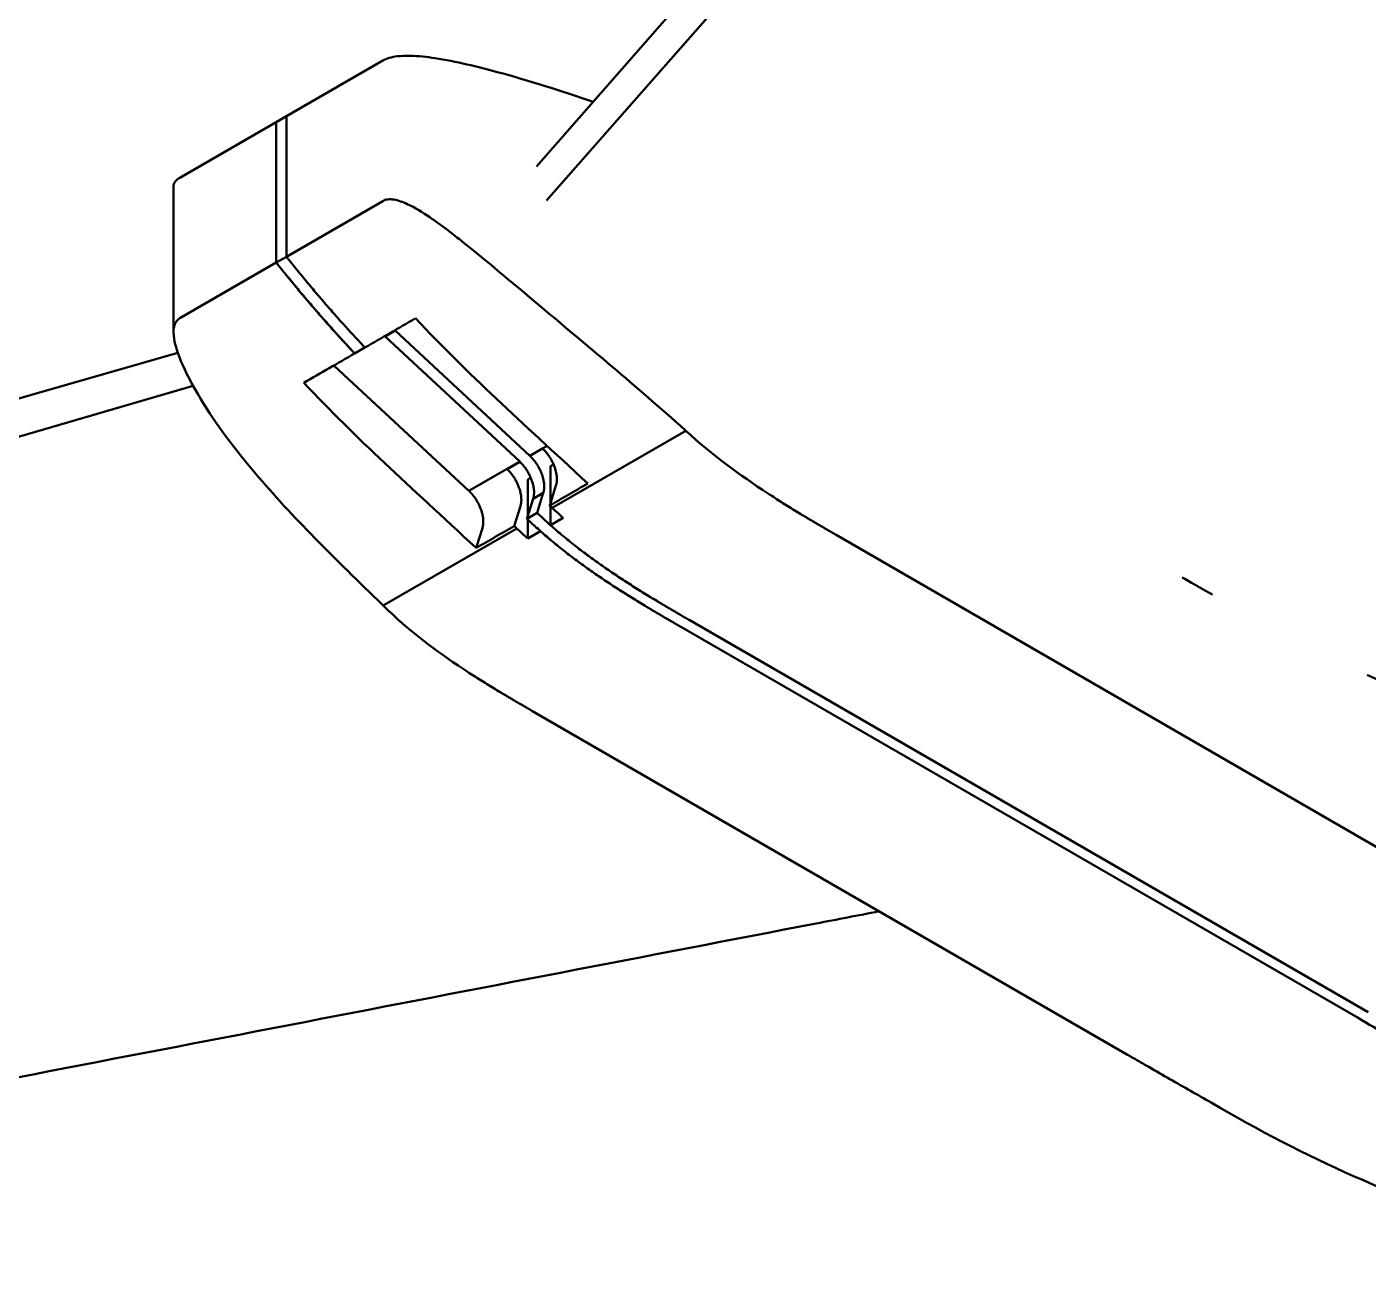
# Model space of a CAD drawing. Header units: millimetres. Extents: x 0 to 594, y 0 to 420.
# Drawn here: x 66.09 to 84.78, y 353.95 to 371.25 of the extents above; entities that cross this region are included whole.
import ezdxf

# ---------------------------------------------------------------- set-up
doc = ezdxf.new("R2010")
doc.units = ezdxf.units.MM
doc.header["$LTSCALE"] = 0.75
doc.layers.add('Sichtbar', color=7, linetype='Continuous', lineweight=50)

msp = doc.modelspace()

# ---------------------------------------------------------------- linework, layer by layer
at = {"layer": 'Sichtbar', "extrusion": (0.707107, 0.408248, 0.57735)}
for p, q in [((73.331, 368.829, 16.961), (90.906, 388.822, 44.979)), ((73.193, 369.302, 16.763), (75.276, 371.684, 20.079)), ((69.706, 370.006, 15.832), (71.05, 370.782, 16.929)), ((69.564, 369.924, 15.717), (69.706, 370.006, 15.832)), ((69.706, 370.006, 15.832), (69.706, 368.046, 17.218)), ((69.706, 368.046, 17.218), (69.706, 370.006, 15.832)), ((69.564, 369.924, 15.717), (68.22, 369.148, 14.62)), ((69.564, 367.965, 17.102), (69.564, 369.924, 15.717)), ((69.564, 367.965, 17.102), (69.564, 369.924, 15.717)), ((68.134, 366.998, 15.844), (68.134, 369.02, 14.414)), ((69.706, 368.046, 17.218), (71.05, 368.822, 18.315)), ((69.564, 367.965, 17.102), (68.22, 367.189, 16.005)), ((69.564, 367.965, 17.102), (69.706, 368.046, 17.218)), ((71.081, 366.935, 15.972), (71.223, 367.017, 16.088)), ((71.223, 367.017, 16.088), (73.099, 365.272, 15.023)), ((73.099, 365.272, 15.023), (71.223, 367.017, 16.088)), ((72.958, 365.19, 14.908), (71.081, 366.935, 15.972)), ((72.958, 365.19, 14.908), (71.081, 366.935, 15.972)), ((68.193, 366.709, 13.083), (64.833, 365.74, 11.669)), ((70.658, 366.698, 16.658), (70.8, 366.78, 16.774)), ((70.658, 366.698, 16.658), (70.658, 366.698, 16.658)), ((72.251, 364.782, 14.331), (70.374, 366.527, 15.395)), ((68.405, 366.248, 13.304), (34.528, 356.379, -0.904)), ((73.412, 364.546, 15.586), (75.274, 365.62, 17.106)), ((73.099, 365.272, 15.023), (73.34, 365.41, 15.22)), ((73.101, 365.27, 15.022), (73.278, 365.372, 15.167)), ((72.958, 365.19, 14.908), (72.251, 364.782, 14.331)), ((72.96, 365.188, 14.907), (72.783, 365.086, 14.763)), ((73.388, 365.127, 14.773), (73.43, 365.151, 14.807)), ((73.112, 364.967, 14.548), (73.07, 364.943, 14.513)), ((73.388, 365.127, 14.773), (73.388, 364.613, 15.136)), ((73.07, 364.429, 14.876), (73.07, 364.943, 14.513)), ((73.464, 364.857, 15.303), (73.377, 364.579, 15.606)), ((73.059, 364.395, 15.347), (73.146, 364.674, 15.043)), ((73.146, 364.674, 15.043), (73.287, 364.755, 15.158)), ((73.287, 364.755, 15.158), (73.2, 364.477, 15.462)), ((72.969, 364.572, 14.899), (72.882, 364.293, 15.202)), ((73.059, 364.395, 15.347), (73.2, 364.477, 15.462)), ((73.094, 364.362, 15.327), (73.059, 364.395, 15.347)), ((73.2, 364.477, 15.462), (73.236, 364.444, 15.442)), ((73.388, 364.569, 15.167), (73.388, 364.304, 15.355)), ((73.388, 364.304, 15.355), (73.564, 364.406, 15.499)), ((72.917, 364.26, 15.182), (71.056, 363.185, 13.663)), ((72.352, 363.987, 14.769), (72.439, 364.265, 14.466)), ((73.07, 364.12, 15.095), (73.07, 364.385, 14.908)), ((73.246, 364.222, 15.239), (73.07, 364.12, 15.095)), ((77.371, 364.168, 15.595), (85.674, 359.373, 8.817)), ((84.643, 357.437, 6.079), (75.179, 362.903, 13.806)), ((84.643, 357.437, 6.079), (75.179, 362.903, 13.806)), ((75.32, 362.984, 13.921), (84.785, 357.519, 6.194)), ((84.785, 357.519, 6.194), (75.32, 362.984, 13.921)), ((73.128, 361.719, 12.131), (81.431, 356.924, 5.353))]:
    msp.add_line(p, q, dxfattribs=at)
at = {"layer": 'Sichtbar'}
for points, knots in [([(71.05, 370.782, 16.929), (71.075, 370.796, 16.95), (71.105, 370.808, 16.966), (71.174, 370.828, 16.987), (71.212, 370.835, 16.992), (71.31, 370.846, 16.994), (71.371, 370.848, 16.985), (71.546, 370.844, 16.946), (71.669, 370.83, 16.898), (72.067, 370.77, 16.718), (72.387, 370.691, 16.515), (73.079, 370.503, 16.042), (73.546, 370.354, 15.676), (73.982, 370.205, 15.315)], [0, 0, 0, 0, 0.216363, 0.216363, 0.44986, 0.44986, 0.806166, 0.806166, 1.526382, 1.526382, 3.46699, 3.46699, 6.724391, 6.724391, 6.724391, 6.724391]), ([(68.22, 369.148, 14.62), (68.195, 369.134, 14.599), (68.176, 369.117, 14.574), (68.146, 369.08, 14.516), (68.138, 369.061, 14.483), (68.134, 369.034, 14.438), (68.134, 369.027, 14.426), (68.134, 369.02, 14.414)], [0, 0, 0, 0, 0.2163626, 0.2163626, 0.4498598, 0.4498598, 0.5308431, 0.5308431, 0.5308431, 0.5308431]), ([(75.274, 365.62, 17.106), (75.273, 365.621, 17.106), (75.271, 365.623, 17.108), (74.567, 366.254, 17.483), (73.905, 366.803, 17.828), (72.797, 367.732, 18.264), (72.463, 368.013, 18.347), (72.031, 368.36, 18.431), (71.858, 368.493, 18.451), (71.609, 368.662, 18.458), (71.497, 368.731, 18.456), (71.331, 368.808, 18.432), (71.266, 368.833, 18.419), (71.176, 368.847, 18.388), (71.148, 368.848, 18.376), (71.095, 368.842, 18.348), (71.071, 368.835, 18.333), (71.05, 368.822, 18.315)], [0, 0, 0, 0, 0.003958, 0.003958, 0.381482, 0.381482, 0.665043, 0.665043, 0.89835, 0.89835, 1.048459, 1.048459, 1.132632, 1.132632, 1.17033, 1.17033, 1.208952, 1.208952, 1.208952, 1.208952]), ([(71.056, 363.185, 13.663), (71.056, 363.186, 13.663), (71.053, 363.188, 13.664), (70.383, 363.838, 14.066), (69.784, 364.424, 14.463), (68.892, 365.478, 15.075), (68.661, 365.818, 15.243), (68.393, 366.259, 15.46), (68.3, 366.439, 15.546), (68.196, 366.692, 15.672), (68.158, 366.803, 15.729), (68.133, 366.961, 15.821), (68.129, 367.022, 15.858), (68.147, 367.098, 15.915), (68.156, 367.12, 15.933), (68.182, 367.16, 15.969), (68.199, 367.176, 15.988), (68.22, 367.189, 16.005)], [0, 0, 0, 0, 0.003958, 0.003958, 0.381482, 0.381482, 0.665043, 0.665043, 0.89835, 0.89835, 1.048459, 1.048459, 1.132632, 1.132632, 1.17033, 1.17033, 1.208952, 1.208952, 1.208952, 1.208952]), ([(77.969, 358.923, 2.752), (77.676, 358.866, 2.675), (77.383, 358.81, 2.597), (72.337, 357.838, 1.268), (67.585, 356.922, 0.013), (59.286, 355.321, -2.194), (55.739, 354.635, -3.141), (52.197, 353.949, -4.103)], [8.150691, 8.150691, 8.150691, 8.150691, 10, 10, 40.000012, 40.000012, 62.407867, 62.407867, 62.407867, 62.407867]), ([(87.625, 354.386, 0.51), (87.625, 354.386, 0.51), (87.625, 354.386, 0.51), (87.625, 354.386, 0.51), (87.624, 354.386, 0.511), (87.342, 354.395, 0.669), (87.008, 354.439, 0.9), (86.049, 354.657, 1.622), (85.366, 354.885, 2.178), (83.916, 355.527, 3.357), (83.249, 355.875, 3.897), (82.598, 356.256, 4.409)], [0, 0, 0, 0, 0.0000638, 0.0000638, 0.0001596, 0.0001596, 0.0574401, 0.0574401, 0.1420578, 0.1420578, 0.2136511, 0.2136511, 0.2136511, 0.2136511])]:
    msp.add_open_spline(points, degree=3, knots=knots, dxfattribs=at)
at = {"layer": 'Sichtbar', "extrusion": (0.707107, 0.408248, 0.57735)}
for points, knots in [([(70.658, 366.698, 16.658), (70.658, 366.698, 16.658), (70.658, 366.698, 16.658), (70.658, 366.698, 16.658), (70.658, 366.698, 16.659), (70.658, 366.699, 16.659), (70.657, 366.699, 16.659), (70.657, 366.699, 16.659), (70.656, 366.7, 16.659), (70.655, 366.701, 16.66), (70.654, 366.702, 16.66), (70.653, 366.704, 16.661), (70.651, 366.705, 16.662), (70.65, 366.707, 16.662), (70.647, 366.71, 16.663), (70.645, 366.713, 16.665), (70.642, 366.715, 16.666), (70.639, 366.718, 16.667), (70.635, 366.722, 16.669), (70.631, 366.727, 16.671), (70.625, 366.733, 16.674), (70.62, 366.739, 16.676), (70.613, 366.747, 16.68), (70.603, 366.757, 16.684), (70.592, 366.768, 16.689), (70.582, 366.78, 16.694), (70.571, 366.792, 16.699), (70.56, 366.804, 16.704), (70.545, 366.82, 16.711), (70.527, 366.84, 16.719), (70.505, 366.864, 16.729), (70.483, 366.888, 16.739), (70.46, 366.912, 16.749), (70.431, 366.944, 16.762), (70.394, 366.985, 16.779), (70.35, 367.035, 16.798), (70.305, 367.085, 16.818), (70.26, 367.135, 16.837), (70.215, 367.186, 16.856), (70.17, 367.237, 16.874), (70.11, 367.307, 16.899), (70.034, 367.396, 16.93), (69.942, 367.504, 16.966), (69.849, 367.615, 17.001), (69.755, 367.729, 17.036), (69.66, 367.846, 17.07), (69.596, 367.925, 17.092), (69.564, 367.965, 17.102)], [0, 0, 0, 0, 0.000262, 0.000525, 0.00105, 0.0021, 0.003151, 0.004201, 0.006302, 0.008403, 0.012606, 0.016809, 0.021013, 0.025217, 0.033627, 0.042038, 0.050452, 0.058867, 0.067284, 0.084124, 0.100972, 0.117828, 0.134692, 0.168444, 0.202228, 0.236046, 0.269898, 0.303786, 0.337708, 0.405664, 0.473769, 0.542032, 0.610456, 0.679047, 0.816755, 0.9552, 1.094427, 1.234481, 1.375408, 1.517254, 1.660063, 1.948753, 2.241846, 2.53971, 2.842712, 3.151221, 3.465607, 3.465607, 3.465607, 3.465607]), ([(70.658, 366.698, 16.658), (70.629, 366.728, 16.672), (70.554, 366.809, 16.707), (70.433, 366.942, 16.762), (70.293, 367.098, 16.823), (70.151, 367.259, 16.883), (70.008, 367.426, 16.94), (69.862, 367.599, 16.996), (69.714, 367.779, 17.051), (69.614, 367.902, 17.085), (69.564, 367.965, 17.102)], [7.2601, 7.2601, 7.2601, 7.2601, 7.524673, 7.954138, 8.390522, 8.835227, 9.28967, 9.755274, 10.233472, 10.725699, 10.725699, 10.725699, 10.725699]), ([(70.8, 366.78, 16.774), (70.771, 366.81, 16.787), (70.696, 366.891, 16.822), (70.574, 367.024, 16.878), (70.434, 367.18, 16.939), (70.292, 367.341, 16.998), (70.149, 367.508, 17.056), (70.003, 367.681, 17.112), (69.855, 367.861, 17.166), (69.756, 367.984, 17.201), (69.706, 368.046, 17.218)], [7.2601, 7.2601, 7.2601, 7.2601, 7.524673, 7.954138, 8.390522, 8.835227, 9.28967, 9.755274, 10.233472, 10.725699, 10.725699, 10.725699, 10.725699]), ([(71.218, 367.021, 16.09), (71.218, 367.021, 16.09), (71.219, 367.021, 16.09), (71.219, 367.02, 16.09), (71.22, 367.02, 16.089), (71.22, 367.019, 16.089), (71.221, 367.019, 16.089), (71.221, 367.019, 16.089), (71.221, 367.018, 16.089), (71.222, 367.018, 16.088), (71.222, 367.018, 16.088), (71.222, 367.018, 16.088), (71.222, 367.017, 16.088), (71.222, 367.017, 16.088), (71.222, 367.017, 16.088), (71.223, 367.017, 16.088), (71.223, 367.017, 16.088), (71.223, 367.017, 16.088), (71.223, 367.017, 16.088), (71.223, 367.017, 16.088), (71.223, 367.017, 16.088), (71.223, 367.017, 16.088), (71.223, 367.017, 16.088), (71.223, 367.017, 16.088), (71.223, 367.017, 16.088), (71.223, 367.017, 16.088), (71.223, 367.017, 16.088)], [-0.01360967, -0.01360967, -0.01360967, -0.01360967, -0.01201871, -0.01030412, -0.00858874, -0.00687255, -0.00601416, -0.00515557, -0.00429677, -0.00343777, -0.00257857, -0.0021489, -0.00171917, -0.00128939, -0.00107448, -0.00085956, -0.00064463, -0.00042968, -0.0003222, -0.00021472, -0.00016098, -0.00010724, -0.00005349, -0.00002662, -0.00001319, 0, 0, 0, 0]), ([(71.081, 366.935, 15.972), (71.081, 366.935, 15.972), (71.081, 366.935, 15.972), (71.081, 366.935, 15.972), (71.081, 366.935, 15.972), (71.081, 366.935, 15.972), (71.081, 366.935, 15.972), (71.081, 366.935, 15.972), (71.081, 366.935, 15.972), (71.081, 366.935, 15.972), (71.081, 366.935, 15.972), (71.081, 366.936, 15.972), (71.081, 366.936, 15.972), (71.081, 366.936, 15.972), (71.081, 366.936, 15.973), (71.081, 366.936, 15.973), (71.08, 366.936, 15.973), (71.08, 366.936, 15.973), (71.08, 366.937, 15.973), (71.08, 366.937, 15.973), (71.079, 366.937, 15.973), (71.079, 366.938, 15.974), (71.078, 366.938, 15.974), (71.078, 366.938, 15.974), (71.077, 366.939, 15.975), (71.077, 366.939, 15.975), (71.077, 366.94, 15.975)], [0, 0, 0, 0, 0.00001319, 0.00002662, 0.00005349, 0.00010724, 0.00016098, 0.00021472, 0.0003222, 0.00042968, 0.00064463, 0.00085956, 0.00107448, 0.00128939, 0.00171917, 0.0021489, 0.00257857, 0.00343777, 0.00429677, 0.00515557, 0.00601416, 0.00687255, 0.00858874, 0.01030412, 0.01201871, 0.01360967, 0.01360967, 0.01360967, 0.01360967]), ([(72.96, 365.188, 14.907), (72.96, 365.188, 14.907), (72.96, 365.188, 14.907), (72.959, 365.189, 14.907), (72.959, 365.189, 14.907), (72.959, 365.189, 14.907), (72.959, 365.189, 14.907), (72.959, 365.189, 14.908), (72.959, 365.189, 14.908), (72.959, 365.189, 14.908), (72.958, 365.189, 14.908), (72.958, 365.19, 14.908), (72.958, 365.19, 14.908), (72.958, 365.19, 14.908), (72.958, 365.19, 14.908), (72.958, 365.19, 14.908), (72.958, 365.19, 14.908), (72.958, 365.19, 14.908), (72.958, 365.19, 14.908), (72.958, 365.19, 14.908), (72.958, 365.19, 14.908), (72.958, 365.19, 14.908), (72.958, 365.19, 14.908), (72.958, 365.19, 14.908), (72.958, 365.19, 14.908), (72.958, 365.19, 14.908), (72.958, 365.19, 14.908), (72.958, 365.19, 14.908), (72.958, 365.19, 14.908), (72.958, 365.19, 14.908)], [-0.005578891, -0.005578891, -0.005578891, -0.005578891, -0.005157965, -0.004298809, -0.00343945, -0.003009694, -0.002579887, -0.002150029, -0.001720119, -0.001505145, -0.001290159, -0.001075159, -0.000860147, -0.000645122, -0.000537604, -0.000430084, -0.00032256, -0.000268797, -0.000215033, -0.000161268, -0.000107503, -0.00008062, -0.000053736, -0.000040295, -0.000026853, -0.000013411, -0.00000669, -0.000001649, 0, 0, 0, 0]), ([(73.101, 365.27, 15.022), (73.101, 365.27, 15.022), (73.101, 365.27, 15.022), (73.101, 365.27, 15.023), (73.101, 365.27, 15.023), (73.1, 365.271, 15.023), (73.1, 365.271, 15.023), (73.1, 365.271, 15.023), (73.1, 365.271, 15.023), (73.1, 365.271, 15.023), (73.1, 365.271, 15.023), (73.1, 365.271, 15.023), (73.1, 365.271, 15.023), (73.1, 365.271, 15.023), (73.1, 365.271, 15.023), (73.1, 365.271, 15.023), (73.1, 365.271, 15.023), (73.1, 365.271, 15.023), (73.1, 365.271, 15.023), (73.1, 365.271, 15.023), (73.099, 365.271, 15.023), (73.099, 365.272, 15.023), (73.099, 365.272, 15.023), (73.099, 365.272, 15.023), (73.099, 365.272, 15.023), (73.099, 365.272, 15.023), (73.099, 365.272, 15.023), (73.099, 365.272, 15.023), (73.099, 365.272, 15.023), (73.099, 365.272, 15.023)], [-0.005578891, -0.005578891, -0.005578891, -0.005578891, -0.005157965, -0.004298809, -0.00343945, -0.003009694, -0.002579887, -0.002150029, -0.001720119, -0.001505145, -0.001290159, -0.001075159, -0.000860147, -0.000645122, -0.000537604, -0.000430084, -0.00032256, -0.000268797, -0.000215033, -0.000161268, -0.000107503, -0.00008062, -0.000053736, -0.000040295, -0.000026853, -0.000013411, -0.00000669, -0.000001649, 0, 0, 0, 0]), ([(73.377, 364.579, 15.606), (73.378, 364.578, 15.606), (73.381, 364.575, 15.604), (73.385, 364.571, 15.602), (73.391, 364.566, 15.599), (73.396, 364.561, 15.596), (73.401, 364.557, 15.593), (73.404, 364.553, 15.591), (73.406, 364.551, 15.59), (73.408, 364.55, 15.589), (73.41, 364.548, 15.588), (73.411, 364.547, 15.587), (73.412, 364.546, 15.587), (73.412, 364.546, 15.587), (73.412, 364.546, 15.586), (73.412, 364.546, 15.586)], [-0.1044472, -0.1044472, -0.1044472, -0.1044472, -0.0970691, -0.0809294, -0.0647744, -0.0486039, -0.0324179, -0.0243191, -0.0162165, -0.0121637, -0.0081099, -0.0040552, -0.0020275, -0.0010135, 0, 0, 0, 0]), ([(72.882, 364.293, 15.202), (72.883, 364.292, 15.202), (72.886, 364.29, 15.2), (72.89, 364.285, 15.198), (72.896, 364.28, 15.195), (72.901, 364.275, 15.192), (72.906, 364.271, 15.189), (72.909, 364.268, 15.187), (72.911, 364.266, 15.186), (72.913, 364.264, 15.185), (72.915, 364.263, 15.184), (72.916, 364.261, 15.183), (72.917, 364.261, 15.183), (72.917, 364.26, 15.182), (72.917, 364.26, 15.182), (72.917, 364.26, 15.182)], [-0.1044472, -0.1044472, -0.1044472, -0.1044472, -0.0970691, -0.0809294, -0.0647744, -0.0486039, -0.0324179, -0.0243191, -0.0162165, -0.0121637, -0.0081099, -0.0040552, -0.0020275, -0.0010135, 0, 0, 0, 0])]:
    msp.add_open_spline(points, degree=3, knots=knots, dxfattribs=at)
at = {"layer": 'Sichtbar', "extrusion": (-0.5, 0.866025, 0)}
for points in [[(70.8, 366.78, 16.774), (71.035, 366.916, 16.966), (71.271, 367.052, 17.159), (71.507, 367.188, 17.351)], [(70.658, 366.698, 16.658), (70.423, 366.562, 16.466), (70.187, 366.426, 16.273), (69.951, 366.29, 16.081)], [(73.907, 364.885, 16.039), (73.731, 364.783, 15.895), (73.554, 364.681, 15.751), (73.377, 364.579, 15.606)], [(72.352, 363.987, 14.769), (72.529, 364.089, 14.914), (72.705, 364.191, 15.058), (72.882, 364.293, 15.202)]]:
    msp.add_open_spline(points, degree=3, dxfattribs=at)
at = {"layer": 'Sichtbar', "extrusion": (0.707107, 0.408248, 0.57735)}
for points in [[(71.223, 367.017, 16.088), (71.221, 367.018, 16.089), (71.22, 367.02, 16.089), (71.218, 367.021, 16.09)], [(71.081, 366.935, 15.972), (71.08, 366.937, 15.973), (71.078, 366.938, 15.974), (71.077, 366.94, 15.975)], [(70.374, 366.527, 15.395), (70.373, 366.528, 15.396), (70.371, 366.53, 15.397), (70.37, 366.531, 15.398)]]:
    msp.add_open_spline(points, degree=3, dxfattribs=at)
at = {"layer": 'Sichtbar', "extrusion": (-0.707107, -0.408248, -0.57735)}
for points in [[(71.507, 367.188, 17.351), (72.249, 366.396, 17.001), (72.962, 365.765, 16.574), (73.907, 364.885, 16.039)], [(69.951, 366.29, 16.081), (70.694, 365.498, 15.731), (71.406, 364.867, 15.304), (72.352, 363.987, 14.769)], [(73.412, 364.546, 15.586), (73.463, 364.498, 15.559), (73.513, 364.451, 15.529), (73.564, 364.406, 15.499)], [(72.917, 364.26, 15.182), (72.968, 364.212, 15.154), (73.018, 364.166, 15.125), (73.07, 364.12, 15.095)]]:
    msp.add_open_spline(points, degree=3, dxfattribs=at)
at = {"layer": 'Sichtbar'}
for points in [[(76.411, 364.752, 16.358), (76.036, 364.998, 16.643), (75.642, 365.283, 16.914), (75.274, 365.62, 17.106)], [(72.169, 362.302, 12.894), (71.794, 362.549, 13.178), (71.407, 362.838, 13.457), (71.056, 363.185, 13.663)]]:
    msp.add_open_spline(points, degree=3, dxfattribs=at)
at = {"layer": 'Sichtbar', "extrusion": (-0.707107, -0.408248, -0.57735)}
for points, knots in [([(73.278, 365.372, 15.167), (73.278, 365.372, 15.167), (73.278, 365.372, 15.167), (73.279, 365.371, 15.166), (73.279, 365.371, 15.166), (73.279, 365.371, 15.166), (73.28, 365.37, 15.166), (73.28, 365.37, 15.166), (73.281, 365.369, 15.165), (73.281, 365.369, 15.165), (73.282, 365.368, 15.164), (73.283, 365.367, 15.164), (73.284, 365.366, 15.163), (73.285, 365.365, 15.163), (73.287, 365.364, 15.162), (73.288, 365.363, 15.161), (73.289, 365.361, 15.161), (73.29, 365.36, 15.16), (73.292, 365.358, 15.159), (73.295, 365.356, 15.158), (73.297, 365.354, 15.157), (73.299, 365.351, 15.156), (73.301, 365.349, 15.155), (73.304, 365.346, 15.153), (73.308, 365.342, 15.152), (73.312, 365.337, 15.15), (73.316, 365.332, 15.148), (73.321, 365.327, 15.146), (73.325, 365.323, 15.144), (73.33, 365.316, 15.142), (73.337, 365.308, 15.14), (73.345, 365.297, 15.137), (73.353, 365.287, 15.135), (73.36, 365.277, 15.133), (73.368, 365.266, 15.132), (73.377, 365.251, 15.13), (73.389, 365.233, 15.13), (73.401, 365.211, 15.13), (73.413, 365.188, 15.131), (73.424, 365.165, 15.134), (73.434, 365.142, 15.138), (73.443, 365.118, 15.144), (73.451, 365.095, 15.151), (73.458, 365.071, 15.159), (73.464, 365.048, 15.168), (73.469, 365.025, 15.178), (73.473, 365.002, 15.19), (73.475, 364.98, 15.203), (73.476, 364.958, 15.217), (73.477, 364.936, 15.232), (73.475, 364.915, 15.248), (73.473, 364.895, 15.265), (73.469, 364.876, 15.283), (73.466, 364.863, 15.296), (73.464, 364.857, 15.303)], [0.005579, 0.005579, 0.005579, 0.005579, 0.006017, 0.006876, 0.007734, 0.008593, 0.010309, 0.012024, 0.013738, 0.015452, 0.017165, 0.020589, 0.024009, 0.027426, 0.030841, 0.034252, 0.03766, 0.041065, 0.047867, 0.054658, 0.061437, 0.068206, 0.074964, 0.081711, 0.095174, 0.108599, 0.121986, 0.135337, 0.148653, 0.161937, 0.188412, 0.214773, 0.241032, 0.267198, 0.293282, 0.319291, 0.371112, 0.422728, 0.474188, 0.525538, 0.576817, 0.628061, 0.679304, 0.730583, 0.781932, 0.833391, 0.885005, 0.936823, 0.988905, 1.041319, 1.094141, 1.147462, 1.201383, 1.256019, 1.256019, 1.256019, 1.256019]), ([(73.146, 364.674, 15.043), (73.146, 364.674, 15.043), (73.146, 364.674, 15.043), (73.146, 364.674, 15.043), (73.146, 364.674, 15.043), (73.146, 364.674, 15.043), (73.146, 364.674, 15.043), (73.146, 364.674, 15.043), (73.146, 364.674, 15.043), (73.146, 364.674, 15.043), (73.146, 364.674, 15.043), (73.146, 364.674, 15.043), (73.146, 364.674, 15.043), (73.146, 364.674, 15.042), (73.146, 364.674, 15.042), (73.146, 364.674, 15.042), (73.146, 364.675, 15.042), (73.146, 364.675, 15.042), (73.146, 364.675, 15.041), (73.146, 364.675, 15.041), (73.147, 364.676, 15.041), (73.147, 364.676, 15.04), (73.147, 364.677, 15.04), (73.147, 364.677, 15.039), (73.147, 364.678, 15.039), (73.147, 364.678, 15.038), (73.148, 364.679, 15.037), (73.148, 364.681, 15.036), (73.148, 364.682, 15.034), (73.149, 364.683, 15.033), (73.149, 364.684, 15.032), (73.149, 364.686, 15.03), (73.15, 364.688, 15.028), (73.15, 364.69, 15.026), (73.151, 364.692, 15.024), (73.151, 364.695, 15.021), (73.152, 364.698, 15.018), (73.153, 364.702, 15.014), (73.154, 364.707, 15.01), (73.155, 364.712, 15.005), (73.155, 364.717, 15.001), (73.156, 364.722, 14.997), (73.157, 364.727, 14.992), (73.157, 364.734, 14.987), (73.158, 364.742, 14.98), (73.158, 364.753, 14.972), (73.158, 364.763, 14.964), (73.158, 364.774, 14.957), (73.158, 364.785, 14.95), (73.156, 364.8, 14.941), (73.154, 364.819, 14.93), (73.151, 364.841, 14.918), (73.146, 364.864, 14.908), (73.14, 364.888, 14.899), (73.133, 364.911, 14.891), (73.125, 364.934, 14.884), (73.116, 364.958, 14.879), (73.106, 364.981, 14.874), (73.095, 365.004, 14.871), (73.083, 365.027, 14.87), (73.07, 365.049, 14.87), (73.057, 365.071, 14.871), (73.042, 365.093, 14.873), (73.027, 365.114, 14.877), (73.011, 365.134, 14.883), (72.994, 365.154, 14.89), (72.976, 365.172, 14.898), (72.964, 365.184, 14.904), (72.958, 365.19, 14.908)], [0, 0, 0, 0, 0.000013, 0.000027, 0.000054, 0.000107, 0.000161, 0.000215, 0.000322, 0.00043, 0.000645, 0.00086, 0.001075, 0.00129, 0.00172, 0.00215, 0.002579, 0.003439, 0.004298, 0.005157, 0.006016, 0.006875, 0.008592, 0.010308, 0.012023, 0.013737, 0.017164, 0.020587, 0.024007, 0.027424, 0.030838, 0.034249, 0.041062, 0.047864, 0.054654, 0.061433, 0.068201, 0.081705, 0.095168, 0.108592, 0.121978, 0.135329, 0.148645, 0.161928, 0.188402, 0.214762, 0.24102, 0.267186, 0.293269, 0.319277, 0.371097, 0.422711, 0.47417, 0.525518, 0.576795, 0.628038, 0.67928, 0.730557, 0.781905, 0.833364, 0.884979, 0.936799, 0.988884, 1.041301, 1.09413, 1.147459, 1.20139, 1.256037, 1.256037, 1.256037, 1.256037]), ([(73.099, 365.272, 15.023), (73.106, 365.266, 15.02), (73.118, 365.254, 15.013), (73.135, 365.235, 15.005), (73.152, 365.216, 14.998), (73.168, 365.196, 14.993), (73.184, 365.175, 14.989), (73.198, 365.153, 14.986), (73.212, 365.131, 14.985), (73.225, 365.109, 14.985), (73.236, 365.086, 14.987), (73.247, 365.063, 14.99), (73.257, 365.039, 14.994), (73.266, 365.016, 14.999), (73.274, 364.993, 15.006), (73.281, 364.969, 15.014), (73.287, 364.946, 15.023), (73.292, 364.923, 15.034), (73.296, 364.9, 15.046), (73.298, 364.882, 15.056), (73.299, 364.867, 15.065), (73.299, 364.856, 15.072), (73.3, 364.845, 15.08), (73.3, 364.834, 15.087), (73.299, 364.824, 15.095), (73.299, 364.815, 15.102), (73.298, 364.809, 15.108), (73.297, 364.803, 15.112), (73.297, 364.798, 15.116), (73.296, 364.793, 15.121), (73.295, 364.788, 15.125), (73.294, 364.784, 15.13), (73.294, 364.78, 15.134), (73.293, 364.776, 15.137), (73.292, 364.774, 15.139), (73.292, 364.772, 15.141), (73.291, 364.769, 15.144), (73.291, 364.767, 15.146), (73.29, 364.766, 15.147), (73.29, 364.765, 15.149), (73.29, 364.763, 15.15), (73.289, 364.762, 15.151), (73.289, 364.761, 15.152), (73.289, 364.76, 15.153), (73.289, 364.759, 15.154), (73.288, 364.759, 15.155), (73.288, 364.758, 15.155), (73.288, 364.758, 15.156), (73.288, 364.757, 15.156), (73.288, 364.757, 15.157), (73.288, 364.757, 15.157), (73.288, 364.756, 15.157), (73.288, 364.756, 15.157), (73.288, 364.756, 15.158), (73.288, 364.756, 15.158), (73.287, 364.756, 15.158), (73.287, 364.756, 15.158), (73.287, 364.756, 15.158), (73.287, 364.756, 15.158), (73.287, 364.755, 15.158), (73.287, 364.755, 15.158), (73.287, 364.755, 15.158), (73.287, 364.755, 15.158), (73.287, 364.755, 15.158), (73.287, 364.755, 15.158), (73.287, 364.755, 15.158), (73.287, 364.755, 15.158), (73.287, 364.755, 15.158), (73.287, 364.755, 15.158)], [-1.256037, -1.256037, -1.256037, -1.256037, -1.20139, -1.147459, -1.09413, -1.041301, -0.988884, -0.936799, -0.884979, -0.833364, -0.781905, -0.730557, -0.67928, -0.628038, -0.576795, -0.525518, -0.47417, -0.422711, -0.371097, -0.319277, -0.293269, -0.267186, -0.24102, -0.214762, -0.188402, -0.161928, -0.148645, -0.135329, -0.121978, -0.108592, -0.095168, -0.081705, -0.068201, -0.061433, -0.054654, -0.047864, -0.041062, -0.034249, -0.030838, -0.027424, -0.024007, -0.020587, -0.017164, -0.013737, -0.012023, -0.010308, -0.008592, -0.006875, -0.006016, -0.005157, -0.004298, -0.003439, -0.002579, -0.00215, -0.00172, -0.00129, -0.001075, -0.00086, -0.000645, -0.00043, -0.000322, -0.000215, -0.000161, -0.000107, -0.000054, -0.000027, -0.000013, 0, 0, 0, 0]), ([(72.783, 365.086, 14.763), (72.783, 365.086, 14.763), (72.783, 365.086, 14.762), (72.784, 365.086, 14.762), (72.784, 365.085, 14.762), (72.784, 365.085, 14.762), (72.785, 365.085, 14.762), (72.785, 365.084, 14.761), (72.786, 365.083, 14.761), (72.786, 365.083, 14.761), (72.787, 365.082, 14.76), (72.788, 365.081, 14.76), (72.789, 365.08, 14.759), (72.79, 365.079, 14.759), (72.792, 365.078, 14.758), (72.793, 365.077, 14.757), (72.794, 365.076, 14.757), (72.795, 365.074, 14.756), (72.797, 365.072, 14.755), (72.8, 365.07, 14.754), (72.802, 365.068, 14.753), (72.804, 365.065, 14.752), (72.806, 365.063, 14.751), (72.809, 365.06, 14.749), (72.813, 365.056, 14.747), (72.817, 365.051, 14.746), (72.821, 365.047, 14.744), (72.826, 365.042, 14.742), (72.83, 365.037, 14.74), (72.835, 365.03, 14.738), (72.842, 365.022, 14.736), (72.85, 365.012, 14.733), (72.858, 365.001, 14.731), (72.865, 364.991, 14.729), (72.873, 364.98, 14.728), (72.882, 364.966, 14.726), (72.894, 364.947, 14.725), (72.906, 364.925, 14.726), (72.918, 364.902, 14.727), (72.929, 364.879, 14.73), (72.939, 364.856, 14.734), (72.948, 364.832, 14.74), (72.956, 364.809, 14.746), (72.963, 364.786, 14.754), (72.969, 364.762, 14.764), (72.974, 364.739, 14.774), (72.978, 364.717, 14.786), (72.98, 364.694, 14.798), (72.981, 364.672, 14.812), (72.982, 364.651, 14.827), (72.98, 364.63, 14.844), (72.978, 364.609, 14.861), (72.974, 364.59, 14.879), (72.971, 364.578, 14.892), (72.969, 364.572, 14.899)], [0.005579, 0.005579, 0.005579, 0.005579, 0.006017, 0.006876, 0.007734, 0.008593, 0.010309, 0.012024, 0.013738, 0.015452, 0.017165, 0.020589, 0.024009, 0.027426, 0.030841, 0.034252, 0.03766, 0.041065, 0.047867, 0.054658, 0.061437, 0.068206, 0.074964, 0.081711, 0.095174, 0.108599, 0.121986, 0.135337, 0.148653, 0.161937, 0.188412, 0.214773, 0.241032, 0.267198, 0.293282, 0.319291, 0.371112, 0.422728, 0.474188, 0.525538, 0.576817, 0.628061, 0.679304, 0.730583, 0.781932, 0.833391, 0.885005, 0.936823, 0.988905, 1.041319, 1.094141, 1.147462, 1.201383, 1.256019, 1.256019, 1.256019, 1.256019]), ([(72.439, 364.265, 14.466), (72.441, 364.271, 14.459), (72.444, 364.284, 14.446), (72.448, 364.303, 14.428), (72.45, 364.324, 14.411), (72.451, 364.344, 14.394), (72.451, 364.366, 14.379), (72.45, 364.388, 14.365), (72.447, 364.41, 14.353), (72.444, 364.433, 14.341), (72.439, 364.456, 14.331), (72.433, 364.479, 14.321), (72.426, 364.503, 14.313), (72.418, 364.526, 14.307), (72.409, 364.55, 14.301), (72.399, 364.573, 14.297), (72.388, 364.596, 14.294), (72.376, 364.619, 14.293), (72.363, 364.641, 14.292), (72.352, 364.659, 14.293), (72.342, 364.674, 14.295), (72.335, 364.685, 14.296), (72.327, 364.695, 14.298), (72.32, 364.705, 14.3), (72.312, 364.716, 14.303), (72.305, 364.724, 14.305), (72.299, 364.731, 14.307), (72.295, 364.736, 14.309), (72.291, 364.74, 14.311), (72.287, 364.745, 14.312), (72.282, 364.75, 14.314), (72.279, 364.754, 14.316), (72.276, 364.757, 14.318), (72.274, 364.759, 14.319), (72.271, 364.762, 14.32), (72.269, 364.764, 14.321), (72.267, 364.766, 14.322), (72.265, 364.768, 14.323), (72.264, 364.77, 14.324), (72.262, 364.771, 14.324), (72.261, 364.772, 14.325), (72.26, 364.773, 14.326), (72.259, 364.774, 14.326), (72.258, 364.775, 14.327), (72.257, 364.776, 14.327), (72.256, 364.777, 14.328), (72.256, 364.777, 14.328), (72.255, 364.778, 14.328), (72.254, 364.778, 14.329), (72.254, 364.779, 14.329), (72.254, 364.779, 14.329), (72.253, 364.779, 14.329), (72.253, 364.78, 14.329), (72.253, 364.78, 14.33), (72.252, 364.78, 14.33), (72.252, 364.781, 14.33), (72.252, 364.781, 14.33), (72.252, 364.781, 14.33), (72.252, 364.781, 14.33), (72.252, 364.781, 14.33), (72.251, 364.781, 14.33), (72.251, 364.781, 14.33), (72.251, 364.781, 14.33), (72.251, 364.781, 14.33), (72.251, 364.781, 14.33), (72.251, 364.781, 14.331), (72.251, 364.781, 14.331), (72.251, 364.782, 14.331), (72.251, 364.782, 14.331), (72.251, 364.782, 14.331), (72.251, 364.782, 14.331), (72.251, 364.782, 14.331), (72.251, 364.782, 14.331), (72.251, 364.782, 14.331), (72.251, 364.782, 14.331), (72.251, 364.782, 14.331), (72.251, 364.782, 14.331), (72.251, 364.782, 14.331), (72.251, 364.782, 14.331), (72.251, 364.782, 14.331), (72.251, 364.782, 14.331)], [-1.256019, -1.256019, -1.256019, -1.256019, -1.201383, -1.147462, -1.094141, -1.041319, -0.988905, -0.936823, -0.885005, -0.833391, -0.781932, -0.730583, -0.679304, -0.628061, -0.576817, -0.525538, -0.474188, -0.422728, -0.371112, -0.319291, -0.293282, -0.267198, -0.241032, -0.214773, -0.188412, -0.161937, -0.148653, -0.135337, -0.121986, -0.108599, -0.095174, -0.081711, -0.074964, -0.068206, -0.061437, -0.054658, -0.047867, -0.041065, -0.03766, -0.034252, -0.030841, -0.027426, -0.024009, -0.020589, -0.017165, -0.015452, -0.013738, -0.012024, -0.010309, -0.008593, -0.007734, -0.006876, -0.006017, -0.005158, -0.004299, -0.003439, -0.00301, -0.00258, -0.00215, -0.00172, -0.001505, -0.00129, -0.001075, -0.00086, -0.000645, -0.000538, -0.00043, -0.000323, -0.000269, -0.000215, -0.000161, -0.000108, -0.000081, -0.000054, -0.00004, -0.000027, -0.000013, -0.000007, -0.000002, 0, 0, 0, 0]), ([(76.411, 364.752, 16.358), (76.432, 364.738, 16.342), (76.481, 364.706, 16.304), (76.561, 364.655, 16.243), (76.65, 364.598, 16.173), (76.74, 364.542, 16.103), (76.83, 364.487, 16.032), (76.905, 364.442, 15.972), (76.965, 364.406, 15.924), (77.01, 364.379, 15.888), (77.055, 364.352, 15.851), (77.1, 364.326, 15.815), (77.138, 364.303, 15.785), (77.168, 364.286, 15.76), (77.191, 364.273, 15.742), (77.213, 364.259, 15.724), (77.236, 364.246, 15.705), (77.258, 364.233, 15.687), (77.277, 364.222, 15.672), (77.292, 364.214, 15.66), (77.303, 364.207, 15.65), (77.315, 364.201, 15.641), (77.324, 364.195, 15.634), (77.331, 364.191, 15.627), (77.337, 364.188, 15.623), (77.343, 364.184, 15.618), (77.348, 364.181, 15.614), (77.353, 364.178, 15.61), (77.357, 364.176, 15.607), (77.36, 364.175, 15.605), (77.362, 364.173, 15.603), (77.364, 364.172, 15.601), (77.365, 364.171, 15.6), (77.367, 364.171, 15.599), (77.368, 364.17, 15.598), (77.369, 364.169, 15.597), (77.369, 364.169, 15.597), (77.37, 364.169, 15.596), (77.37, 364.169, 15.596), (77.37, 364.168, 15.596), (77.371, 364.168, 15.596), (77.371, 364.168, 15.595), (77.371, 364.168, 15.595), (77.371, 364.168, 15.595)], [-2.714869, -2.714869, -2.714869, -2.714869, -2.544031, -2.291391, -2.038005, -1.783999, -1.529501, -1.274646, -1.147127, -1.019572, -0.891998, -0.764423, -0.636866, -0.5731, -0.509346, -0.445604, -0.38188, -0.318173, -0.254487, -0.222653, -0.190825, -0.159003, -0.127188, -0.111283, -0.095379, -0.079478, -0.063579, -0.047681, -0.039733, -0.031785, -0.023838, -0.019865, -0.015891, -0.011918, -0.007945, -0.005959, -0.003972, -0.002979, -0.001986, -0.000993, -0.000496, -0.000248, 0, 0, 0, 0]), ([(73.236, 364.444, 15.442), (73.288, 364.394, 15.413), (73.395, 364.296, 15.351), (73.531, 364.179, 15.267), (73.67, 364.066, 15.178), (73.782, 363.977, 15.103), (73.925, 363.87, 15.004), (74.069, 363.766, 14.901), (74.215, 363.665, 14.793), (74.332, 363.586, 14.705), (74.421, 363.528, 14.637), (74.51, 363.471, 14.569), (74.6, 363.414, 14.499), (74.69, 363.358, 14.429), (74.779, 363.303, 14.358), (74.855, 363.258, 14.298), (74.915, 363.222, 14.25), (74.96, 363.195, 14.213), (75.005, 363.168, 14.177), (75.05, 363.142, 14.141), (75.087, 363.12, 14.11), (75.118, 363.102, 14.086), (75.14, 363.089, 14.068), (75.163, 363.076, 14.049), (75.185, 363.062, 14.031), (75.208, 363.049, 14.013), (75.226, 363.038, 13.997), (75.241, 363.03, 13.985), (75.253, 363.023, 13.976), (75.264, 363.017, 13.967), (75.273, 363.011, 13.959), (75.281, 363.007, 13.953), (75.286, 363.004, 13.949), (75.292, 363, 13.944), (75.298, 362.997, 13.939), (75.302, 362.994, 13.936), (75.306, 362.992, 13.933), (75.309, 362.991, 13.93), (75.311, 362.989, 13.928), (75.313, 362.988, 13.927), (75.315, 362.987, 13.926), (75.316, 362.987, 13.925), (75.317, 362.986, 13.924), (75.318, 362.985, 13.923), (75.319, 362.985, 13.922), (75.319, 362.985, 13.922), (75.319, 362.985, 13.922), (75.32, 362.984, 13.921), (75.32, 362.984, 13.921), (75.32, 362.984, 13.921), (75.32, 362.984, 13.921), (75.32, 362.984, 13.921)], [-5.953078, -5.953078, -5.953078, -5.953078, -5.483302, -5.007605, -4.76747, -4.282719, -4.038143, -3.544887, -3.046612, -2.795808, -2.54403, -2.29139, -2.038004, -1.783998, -1.5295, -1.274645, -1.147126, -1.019571, -0.891997, -0.764423, -0.636865, -0.573099, -0.509345, -0.445604, -0.381879, -0.318172, -0.254486, -0.222652, -0.190824, -0.159002, -0.127187, -0.111282, -0.095379, -0.079477, -0.063578, -0.04768, -0.039732, -0.031784, -0.023837, -0.019864, -0.015891, -0.011917, -0.007944, -0.005958, -0.003972, -0.002978, -0.001985, -0.000992, -0.000495, -0.000247, 0, 0, 0, 0]), ([(75.179, 362.903, 13.806), (75.179, 362.903, 13.806), (75.179, 362.903, 13.806), (75.179, 362.903, 13.806), (75.178, 362.903, 13.806), (75.178, 362.903, 13.806), (75.178, 362.903, 13.806), (75.177, 362.903, 13.807), (75.177, 362.904, 13.807), (75.176, 362.904, 13.808), (75.175, 362.905, 13.809), (75.173, 362.906, 13.81), (75.172, 362.907, 13.811), (75.17, 362.908, 13.813), (75.167, 362.909, 13.815), (75.165, 362.911, 13.817), (75.161, 362.913, 13.82), (75.156, 362.916, 13.824), (75.151, 362.919, 13.829), (75.145, 362.922, 13.833), (75.139, 362.925, 13.838), (75.132, 362.93, 13.844), (75.123, 362.935, 13.851), (75.111, 362.942, 13.861), (75.1, 362.948, 13.87), (75.085, 362.957, 13.882), (75.066, 362.968, 13.897), (75.044, 362.981, 13.916), (75.021, 362.994, 13.934), (74.999, 363.007, 13.952), (74.976, 363.02, 13.971), (74.946, 363.038, 13.995), (74.908, 363.06, 14.025), (74.863, 363.087, 14.062), (74.818, 363.113, 14.098), (74.773, 363.14, 14.134), (74.713, 363.176, 14.182), (74.638, 363.222, 14.242), (74.548, 363.277, 14.313), (74.458, 363.333, 14.384), (74.369, 363.389, 14.453), (74.28, 363.447, 14.522), (74.191, 363.505, 14.59), (74.073, 363.583, 14.678), (73.928, 363.684, 14.785), (73.783, 363.788, 14.888), (73.641, 363.896, 14.987), (73.528, 363.984, 15.063), (73.39, 364.097, 15.152), (73.254, 364.214, 15.236), (73.147, 364.312, 15.297), (73.094, 364.362, 15.327)], [0, 0, 0, 0, 0.000247, 0.000495, 0.000992, 0.001985, 0.002978, 0.003972, 0.005958, 0.007944, 0.011917, 0.015891, 0.019864, 0.023837, 0.031784, 0.039732, 0.04768, 0.063578, 0.079477, 0.095379, 0.111282, 0.127187, 0.159002, 0.190824, 0.222652, 0.254486, 0.318172, 0.381879, 0.445604, 0.509345, 0.573099, 0.636865, 0.764423, 0.891997, 1.019571, 1.147126, 1.274645, 1.5295, 1.783998, 2.038004, 2.29139, 2.54403, 2.795808, 3.046612, 3.544887, 4.038143, 4.282719, 4.76747, 5.007605, 5.483302, 5.953078, 5.953078, 5.953078, 5.953078]), ([(75.179, 362.903, 13.806), (75.179, 362.903, 13.806), (75.179, 362.903, 13.806), (75.179, 362.903, 13.806), (75.178, 362.903, 13.806), (75.178, 362.903, 13.806), (75.178, 362.903, 13.806), (75.177, 362.903, 13.807), (75.177, 362.904, 13.807), (75.176, 362.904, 13.808), (75.175, 362.905, 13.809), (75.173, 362.906, 13.81), (75.172, 362.907, 13.811), (75.17, 362.908, 13.813), (75.167, 362.909, 13.815), (75.165, 362.911, 13.817), (75.161, 362.913, 13.82), (75.156, 362.916, 13.824), (75.151, 362.919, 13.829), (75.145, 362.922, 13.833), (75.139, 362.925, 13.838), (75.132, 362.93, 13.844), (75.123, 362.935, 13.851), (75.111, 362.942, 13.861), (75.1, 362.948, 13.87), (75.085, 362.957, 13.882), (75.066, 362.968, 13.897), (75.044, 362.981, 13.916), (75.021, 362.994, 13.934), (74.999, 363.007, 13.952), (74.976, 363.02, 13.971), (74.946, 363.038, 13.995), (74.908, 363.06, 14.025), (74.863, 363.087, 14.062), (74.818, 363.113, 14.098), (74.773, 363.14, 14.134), (74.713, 363.176, 14.182), (74.638, 363.222, 14.242), (74.548, 363.277, 14.313), (74.458, 363.333, 14.384), (74.369, 363.389, 14.453), (74.28, 363.447, 14.522), (74.191, 363.505, 14.59), (74.073, 363.583, 14.678), (73.928, 363.684, 14.785), (73.783, 363.788, 14.888), (73.641, 363.896, 14.987), (73.528, 363.984, 15.063), (73.39, 364.097, 15.152), (73.305, 364.17, 15.204), (73.249, 364.22, 15.238), (73.246, 364.222, 15.239)], [0, 0, 0, 0, 0.000248, 0.000496, 0.000993, 0.001986, 0.002979, 0.003972, 0.005959, 0.007945, 0.011918, 0.015891, 0.019865, 0.023838, 0.031785, 0.039733, 0.047681, 0.063579, 0.079478, 0.095379, 0.111283, 0.127188, 0.159003, 0.190825, 0.222653, 0.254487, 0.318173, 0.38188, 0.445604, 0.509346, 0.5731, 0.636866, 0.764423, 0.891998, 1.019572, 1.147127, 1.274646, 1.529501, 1.783999, 2.038005, 2.291391, 2.544031, 2.795809, 3.046613, 3.544887, 4.038144, 4.282719, 4.767471, 5.007606, 5.483302, 5.504445, 5.504445, 5.504445, 5.504445]), ([(75.32, 362.984, 13.921), (75.32, 362.984, 13.921), (75.32, 362.984, 13.921), (75.32, 362.984, 13.921), (75.32, 362.984, 13.921), (75.319, 362.985, 13.922), (75.319, 362.985, 13.922), (75.319, 362.985, 13.922), (75.318, 362.985, 13.923), (75.317, 362.986, 13.924), (75.316, 362.987, 13.925), (75.315, 362.987, 13.926), (75.313, 362.988, 13.927), (75.311, 362.989, 13.928), (75.309, 362.991, 13.93), (75.306, 362.992, 13.933), (75.302, 362.994, 13.936), (75.298, 362.997, 13.939), (75.292, 363, 13.944), (75.286, 363.004, 13.949), (75.281, 363.007, 13.953), (75.273, 363.011, 13.959), (75.264, 363.017, 13.967), (75.253, 363.023, 13.976), (75.241, 363.03, 13.985), (75.226, 363.038, 13.997), (75.208, 363.049, 14.013), (75.185, 363.062, 14.031), (75.163, 363.076, 14.049), (75.14, 363.089, 14.068), (75.118, 363.102, 14.086), (75.087, 363.12, 14.11), (75.05, 363.142, 14.141), (75.005, 363.168, 14.177), (74.96, 363.195, 14.213), (74.915, 363.222, 14.25), (74.855, 363.258, 14.298), (74.779, 363.303, 14.358), (74.69, 363.358, 14.429), (74.6, 363.414, 14.499), (74.51, 363.471, 14.569), (74.421, 363.528, 14.637), (74.332, 363.586, 14.705), (74.215, 363.665, 14.793), (74.069, 363.766, 14.901), (73.925, 363.87, 15.004), (73.782, 363.977, 15.103), (73.67, 364.066, 15.178), (73.531, 364.179, 15.267), (73.447, 364.251, 15.319), (73.39, 364.302, 15.353), (73.388, 364.304, 15.355)], [0, 0, 0, 0, 0.000248, 0.000496, 0.000993, 0.001986, 0.002979, 0.003972, 0.005959, 0.007945, 0.011918, 0.015891, 0.019865, 0.023838, 0.031785, 0.039733, 0.047681, 0.063579, 0.079478, 0.095379, 0.111283, 0.127188, 0.159003, 0.190825, 0.222653, 0.254487, 0.318173, 0.38188, 0.445604, 0.509346, 0.5731, 0.636866, 0.764423, 0.891998, 1.019572, 1.147127, 1.274646, 1.529501, 1.783999, 2.038005, 2.291391, 2.544031, 2.795809, 3.046613, 3.544887, 4.038144, 4.282719, 4.767471, 5.007606, 5.483302, 5.504445, 5.504445, 5.504445, 5.504445]), ([(82.613, 363.338, 9.762), (82.612, 363.339, 9.762), (82.594, 363.349, 9.777), (82.56, 363.368, 9.806), (82.509, 363.396, 9.848), (82.469, 363.419, 9.881), (82.438, 363.436, 9.907), (82.407, 363.453, 9.932), (82.369, 363.475, 9.964), (82.306, 363.51, 10.016), (82.248, 363.543, 10.063), (82.206, 363.568, 10.099), (82.194, 363.574, 10.108)], [8.172539, 8.172539, 8.172539, 8.172539, 8.177165, 8.325483, 8.467437, 8.602719, 8.667762, 8.731021, 8.863162, 8.995399, 9.260149, 9.356926, 9.356926, 9.356926, 9.356926]), ([(72.169, 362.302, 12.894), (72.189, 362.289, 12.878), (72.239, 362.256, 12.84), (72.318, 362.205, 12.779), (72.408, 362.149, 12.709), (72.498, 362.093, 12.639), (72.587, 362.038, 12.568), (72.662, 361.992, 12.508), (72.723, 361.956, 12.46), (72.768, 361.929, 12.424), (72.813, 361.903, 12.387), (72.858, 361.876, 12.351), (72.895, 361.854, 12.321), (72.925, 361.836, 12.296), (72.948, 361.823, 12.278), (72.971, 361.81, 12.26), (72.993, 361.797, 12.241), (73.016, 361.784, 12.223), (73.034, 361.773, 12.208), (73.049, 361.764, 12.195), (73.061, 361.758, 12.186), (73.072, 361.751, 12.177), (73.081, 361.746, 12.17), (73.089, 361.741, 12.163), (73.094, 361.738, 12.159), (73.1, 361.735, 12.154), (73.106, 361.732, 12.15), (73.11, 361.729, 12.146), (73.114, 361.727, 12.143), (73.117, 361.725, 12.14), (73.119, 361.724, 12.139), (73.121, 361.723, 12.137), (73.122, 361.722, 12.136), (73.124, 361.721, 12.135), (73.125, 361.72, 12.134), (73.126, 361.72, 12.133), (73.127, 361.719, 12.133), (73.127, 361.719, 12.132), (73.127, 361.719, 12.132), (73.128, 361.719, 12.132), (73.128, 361.719, 12.131), (73.128, 361.719, 12.131), (73.128, 361.719, 12.131), (73.128, 361.719, 12.131)], [-2.714869, -2.714869, -2.714869, -2.714869, -2.544031, -2.291391, -2.038005, -1.783999, -1.529501, -1.274646, -1.147127, -1.019572, -0.891998, -0.764423, -0.636866, -0.5731, -0.509346, -0.445604, -0.38188, -0.318173, -0.254487, -0.222653, -0.190825, -0.159003, -0.127188, -0.111283, -0.095379, -0.079478, -0.063579, -0.047681, -0.039733, -0.031785, -0.023838, -0.019865, -0.015891, -0.011918, -0.007945, -0.005959, -0.003972, -0.002979, -0.001986, -0.000993, -0.000496, -0.000248, 0, 0, 0, 0]), ([(85.489, 361.933, 7.232), (85.489, 361.933, 7.232), (85.489, 361.933, 7.232), (85.489, 361.933, 7.232), (85.489, 361.933, 7.232), (85.489, 361.933, 7.232), (85.489, 361.933, 7.232), (85.489, 361.933, 7.232), (85.489, 361.933, 7.232), (85.489, 361.933, 7.233), (85.489, 361.933, 7.233), (85.489, 361.934, 7.233), (85.489, 361.934, 7.233), (85.488, 361.934, 7.233), (85.488, 361.934, 7.234), (85.488, 361.934, 7.234), (85.487, 361.934, 7.234), (85.487, 361.934, 7.235), (85.486, 361.934, 7.236), (85.486, 361.934, 7.236), (85.485, 361.935, 7.237), (85.484, 361.935, 7.238), (85.483, 361.935, 7.239), (85.482, 361.936, 7.24), (85.48, 361.936, 7.242), (85.479, 361.936, 7.243), (85.478, 361.937, 7.244), (85.476, 361.937, 7.246), (85.474, 361.938, 7.249), (85.471, 361.939, 7.251), (85.468, 361.939, 7.254), (85.465, 361.94, 7.257), (85.462, 361.941, 7.261), (85.457, 361.943, 7.265), (85.452, 361.944, 7.271), (85.446, 361.946, 7.277), (85.44, 361.948, 7.282), (85.435, 361.949, 7.288), (85.429, 361.951, 7.294), (85.421, 361.954, 7.301), (85.412, 361.957, 7.311), (85.4, 361.96, 7.323), (85.388, 361.964, 7.334), (85.376, 361.968, 7.346), (85.364, 361.972, 7.358), (85.347, 361.978, 7.375), (85.326, 361.986, 7.395), (85.301, 361.995, 7.42), (85.274, 362.004, 7.445), (85.248, 362.014, 7.471), (85.22, 362.025, 7.497), (85.193, 362.036, 7.523), (85.164, 362.047, 7.55), (85.126, 362.062, 7.586), (85.076, 362.083, 7.633), (85.015, 362.108, 7.689), (84.953, 362.135, 7.746), (84.889, 362.164, 7.805), (84.828, 362.191, 7.86), (84.788, 362.209, 7.897), (84.77, 362.218, 7.913)], [0, 0, 0, 0, 0.00003, 0.00006, 0.00012, 0.00024, 0.000361, 0.000481, 0.000721, 0.000962, 0.001443, 0.001925, 0.002406, 0.002888, 0.003851, 0.004815, 0.00578, 0.00771, 0.009642, 0.011575, 0.01351, 0.015447, 0.019326, 0.023212, 0.027105, 0.031004, 0.034911, 0.038824, 0.04667, 0.054544, 0.062444, 0.070372, 0.078326, 0.094316, 0.110412, 0.126615, 0.142924, 0.159339, 0.175858, 0.192483, 0.226043, 0.260015, 0.294396, 0.329182, 0.364368, 0.399951, 0.472288, 0.546161, 0.621535, 0.698378, 0.776653, 0.856327, 0.937365, 1.019729, 1.188299, 1.36175, 1.539792, 1.722132, 1.908474, 2.063167, 2.063167, 2.063167, 2.063167]), ([(89.288, 355.346, 1.868), (89.288, 355.346, 1.868), (89.288, 355.346, 1.868), (89.288, 355.346, 1.868), (89.288, 355.346, 1.869), (89.288, 355.346, 1.869), (89.288, 355.346, 1.869), (89.288, 355.346, 1.869), (89.288, 355.346, 1.869), (89.287, 355.346, 1.869), (89.287, 355.346, 1.869), (89.287, 355.346, 1.87), (89.287, 355.346, 1.87), (89.286, 355.347, 1.87), (89.286, 355.347, 1.871), (89.285, 355.347, 1.872), (89.284, 355.347, 1.873), (89.283, 355.347, 1.874), (89.282, 355.348, 1.875), (89.281, 355.348, 1.876), (89.28, 355.348, 1.877), (89.278, 355.349, 1.879), (89.276, 355.349, 1.881), (89.273, 355.35, 1.884), (89.271, 355.35, 1.886), (89.268, 355.351, 1.89), (89.264, 355.352, 1.894), (89.259, 355.354, 1.899), (89.254, 355.355, 1.904), (89.249, 355.356, 1.909), (89.244, 355.357, 1.915), (89.237, 355.359, 1.921), (89.229, 355.361, 1.93), (89.219, 355.364, 1.94), (89.209, 355.366, 1.951), (89.199, 355.369, 1.961), (89.186, 355.372, 1.975), (89.17, 355.377, 1.992), (89.15, 355.382, 2.013), (89.13, 355.388, 2.033), (89.109, 355.393, 2.054), (89.089, 355.399, 2.075), (89.069, 355.404, 2.096), (89.042, 355.412, 2.124), (89.008, 355.422, 2.158), (88.967, 355.433, 2.2), (88.925, 355.446, 2.242), (88.884, 355.458, 2.285), (88.842, 355.471, 2.327), (88.785, 355.488, 2.384), (88.714, 355.511, 2.455), (88.628, 355.539, 2.54), (88.541, 355.568, 2.626), (88.454, 355.598, 2.713), (88.365, 355.629, 2.799), (88.275, 355.661, 2.886), (88.185, 355.694, 2.974), (88.062, 355.74, 3.091), (87.908, 355.8, 3.238), (87.719, 355.875, 3.415), (87.528, 355.955, 3.593), (87.334, 356.038, 3.772), (87.138, 356.125, 3.951), (86.939, 356.216, 4.13), (86.738, 356.31, 4.31), (86.535, 356.408, 4.489), (86.33, 356.51, 4.669), (86.123, 356.615, 4.848), (85.915, 356.723, 5.026), (85.705, 356.834, 5.204), (85.494, 356.948, 5.382), (85.283, 357.066, 5.558), (84.999, 357.227, 5.792), (84.786, 357.352, 5.965), (84.643, 357.437, 6.079)], [0, 0, 0, 0, 0.000054, 0.00011, 0.000222, 0.000447, 0.000671, 0.000895, 0.001344, 0.001793, 0.002691, 0.003588, 0.004486, 0.005384, 0.007179, 0.008975, 0.010771, 0.014364, 0.017957, 0.021551, 0.025145, 0.02874, 0.035932, 0.043127, 0.050325, 0.057525, 0.071933, 0.086352, 0.100781, 0.115221, 0.129672, 0.144133, 0.173087, 0.202083, 0.231121, 0.260201, 0.289323, 0.347692, 0.406227, 0.464928, 0.523793, 0.582823, 0.642017, 0.701373, 0.820571, 0.940411, 1.060888, 1.181996, 1.303729, 1.426081, 1.672619, 1.921562, 2.172862, 2.426469, 2.682334, 2.940408, 3.200639, 3.462978, 3.993771, 4.532378, 5.078383, 5.631367, 6.190907, 6.756577, 7.327951, 7.904599, 8.48609, 9.071995, 9.66188, 10.255313, 10.851863, 11.451098, 12.052587, 13.26059, 13.26059, 13.26059, 13.26059]), ([(89.288, 355.346, 1.868), (89.288, 355.346, 1.868), (89.288, 355.346, 1.868), (89.288, 355.346, 1.868), (89.288, 355.346, 1.869), (89.288, 355.346, 1.869), (89.288, 355.346, 1.869), (89.288, 355.346, 1.869), (89.288, 355.346, 1.869), (89.287, 355.346, 1.869), (89.287, 355.346, 1.869), (89.287, 355.346, 1.87), (89.287, 355.346, 1.87), (89.286, 355.347, 1.87), (89.286, 355.347, 1.871), (89.285, 355.347, 1.872), (89.284, 355.347, 1.873), (89.283, 355.347, 1.874), (89.282, 355.348, 1.875), (89.281, 355.348, 1.876), (89.28, 355.348, 1.877), (89.278, 355.349, 1.879), (89.276, 355.349, 1.881), (89.273, 355.35, 1.884), (89.271, 355.35, 1.886), (89.268, 355.351, 1.89), (89.264, 355.352, 1.894), (89.259, 355.354, 1.899), (89.254, 355.355, 1.904), (89.249, 355.356, 1.909), (89.244, 355.357, 1.915), (89.237, 355.359, 1.921), (89.229, 355.361, 1.93), (89.219, 355.364, 1.94), (89.209, 355.366, 1.951), (89.199, 355.369, 1.961), (89.186, 355.372, 1.975), (89.17, 355.377, 1.992), (89.15, 355.382, 2.013), (89.13, 355.388, 2.033), (89.109, 355.393, 2.054), (89.089, 355.399, 2.075), (89.069, 355.404, 2.096), (89.042, 355.412, 2.124), (89.008, 355.422, 2.158), (88.967, 355.433, 2.2), (88.925, 355.446, 2.242), (88.884, 355.458, 2.285), (88.842, 355.471, 2.327), (88.785, 355.488, 2.384), (88.714, 355.511, 2.455), (88.628, 355.539, 2.54), (88.541, 355.568, 2.626), (88.454, 355.598, 2.713), (88.365, 355.629, 2.799), (88.275, 355.661, 2.886), (88.185, 355.694, 2.974), (88.062, 355.74, 3.091), (87.908, 355.8, 3.238), (87.719, 355.875, 3.415), (87.528, 355.955, 3.593), (87.334, 356.038, 3.772), (87.138, 356.125, 3.951), (86.939, 356.216, 4.13), (86.738, 356.31, 4.31), (86.535, 356.408, 4.489), (86.33, 356.51, 4.669), (86.123, 356.615, 4.848), (85.915, 356.723, 5.026), (85.705, 356.834, 5.204), (85.494, 356.948, 5.382), (85.283, 357.066, 5.558), (84.999, 357.227, 5.792), (84.786, 357.352, 5.965), (84.643, 357.437, 6.079)], [0, 0, 0, 0, 0.000056, 0.000112, 0.000224, 0.000448, 0.000673, 0.000897, 0.001346, 0.001795, 0.002692, 0.00359, 0.004488, 0.005385, 0.007181, 0.008977, 0.010773, 0.014365, 0.017958, 0.021552, 0.025147, 0.028742, 0.035934, 0.043129, 0.050326, 0.057526, 0.071935, 0.086354, 0.100783, 0.115223, 0.129674, 0.144135, 0.173089, 0.202085, 0.231123, 0.260203, 0.289325, 0.347694, 0.406229, 0.46493, 0.523795, 0.582825, 0.642018, 0.701375, 0.820572, 0.940413, 1.06089, 1.181998, 1.303731, 1.426083, 1.672621, 1.921564, 2.172864, 2.426471, 2.682336, 2.940409, 3.200641, 3.46298, 3.993773, 4.53238, 5.078385, 5.631369, 6.190908, 6.756579, 7.327952, 7.9046, 8.486092, 9.071996, 9.661881, 10.255314, 10.851864, 11.451099, 12.052588, 13.26059, 13.26059, 13.26059, 13.26059])]:
    msp.add_open_spline(points, degree=3, knots=knots, dxfattribs=at)
at = {"layer": 'Sichtbar', "extrusion": (7.73947e-05, 0.816452, -0.577413)}
msp.add_open_spline([(82.598, 356.256, 4.409), (82.406, 356.365, 4.563), (82.213, 356.475, 4.718), (81.923, 356.64, 4.952), (81.825, 356.697, 5.032), (81.677, 356.782, 5.152), (81.628, 356.81, 5.192), (81.554, 356.853, 5.252), (81.529, 356.867, 5.272), (81.493, 356.888, 5.302), (81.48, 356.895, 5.313), (81.462, 356.906, 5.328), (81.456, 356.91, 5.333), (81.447, 356.915, 5.34), (81.443, 356.917, 5.343), (81.439, 356.919, 5.346), (81.437, 356.92, 5.348), (81.434, 356.922, 5.35), (81.433, 356.923, 5.351), (81.431, 356.924, 5.353)], degree=3, knots=[0.050997, 0.050997, 0.050997, 0.050997, 1.665976, 1.665976, 2.500007, 2.500007, 2.917123, 2.917123, 3.125692, 3.125692, 3.229978, 3.229978, 3.282121, 3.282121, 3.308193, 3.308193, 3.32119, 3.32119, 3.333916, 3.333916, 3.333916, 3.333916], dxfattribs=at)

doc.saveas('drawing.dxf')
